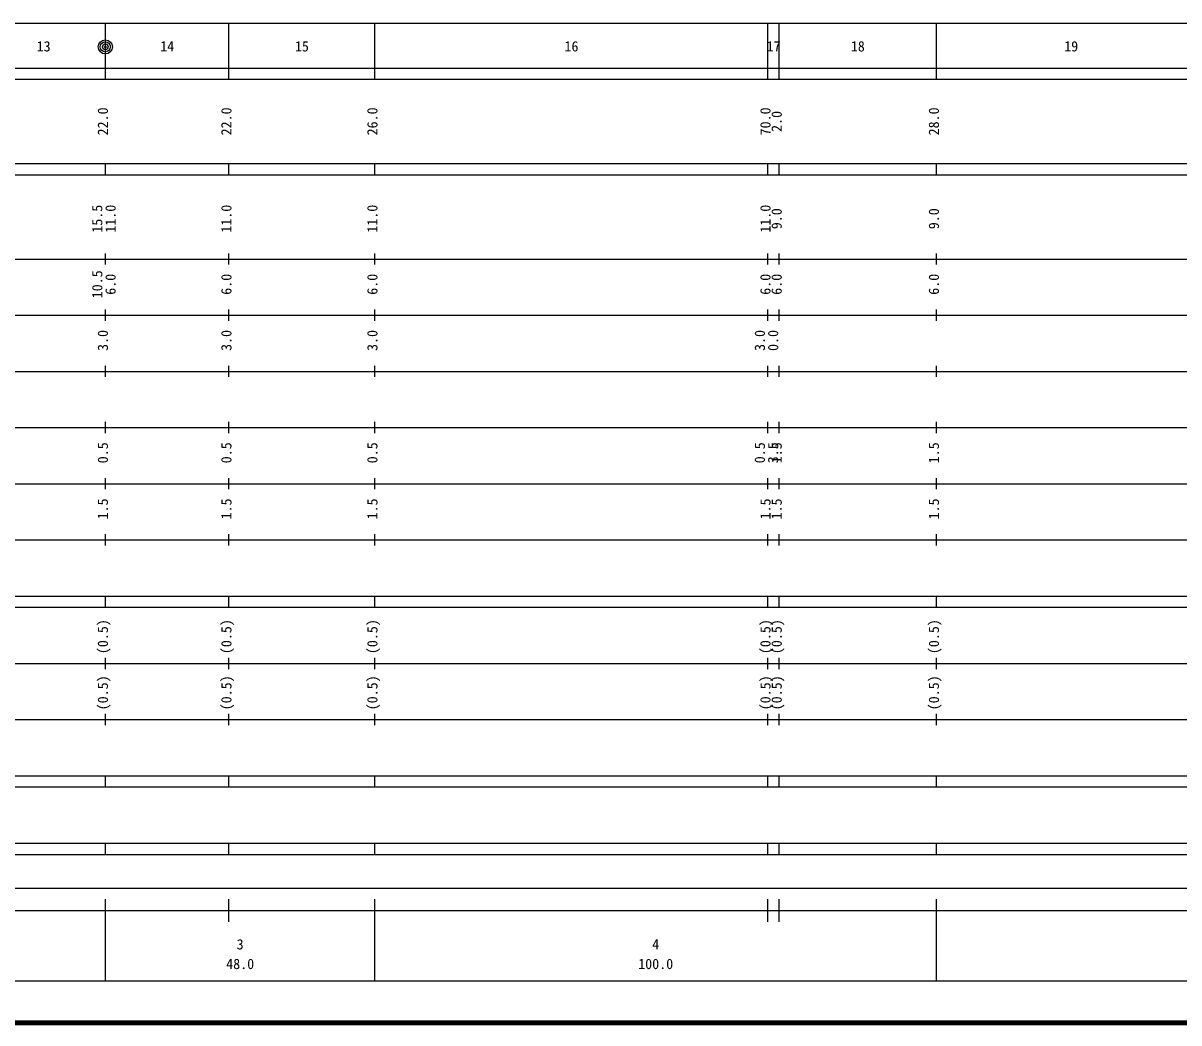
# Model space of a CAD drawing. Units: millimetres on the paper, enlarged 1000 times. Extents: x 40000 to 680000, y 20000 to 380000.
# Drawn here: x 205344 to 411179, y 20000 to 198000 of the extents above; entities that cross this region are included whole.
import ezdxf
from ezdxf.enums import TextEntityAlignment as Align

# ---------------------------------------------------------------- set-up
doc = ezdxf.new("R2010")
doc.units = ezdxf.units.MM
doc.header["$LTSCALE"] = 1000
doc.layers.add('M-TTL', color=2, linetype='Continuous', lineweight=140)
doc.layers.add('M-TTL-BAND', color=7, linetype='Continuous', lineweight=25)
doc.styles.add('ＭＳ ゴシック', font='')
doc.styles.get('ＭＳ ゴシック').set_extended_font_data('MS Gothic')

msp = doc.modelspace()

# ---------------------------------------------------------------- linework, layer by layer
at = {"layer": 'M-TTL'}
msp.add_line((40000, 20000), (680000, 20000), dxfattribs=at)
at = {"layer": 'M-TTL-BAND'}
for p, q in [((68000, 198000), (579000, 198000)), ((220000, 188000), (220000, 198000)), ((242000, 188000), (242000, 198000)), ((268000, 188000), (268000, 198000)), ((338000, 188000), (338000, 198000)), ((340000, 188000), (340000, 198000)), ((368000, 188000), (368000, 198000)), ((40000, 190000), (579000, 190000)), ((40000, 188000), (579000, 188000)), ((40000, 173000), (579000, 173000)), ((220000, 171000), (220000, 173000)), ((242000, 171000), (242000, 173000)), ((268000, 171000), (268000, 173000)), ((338000, 171000), (338000, 173000)), ((340000, 171000), (340000, 173000)), ((368000, 171000), (368000, 173000)), ((40000, 171000), (579000, 171000)), ((220000, 155000), (220000, 157000)), ((242000, 155000), (242000, 157000)), ((268000, 155000), (268000, 157000)), ((338000, 155000), (338000, 157000)), ((340000, 155000), (340000, 157000)), ((368000, 155000), (368000, 157000)), ((40000, 156000), (579000, 156000)), ((220000, 145000), (220000, 147000)), ((242000, 145000), (242000, 147000)), ((268000, 145000), (268000, 147000)), ((338000, 145000), (338000, 147000)), ((340000, 145000), (340000, 147000)), ((368000, 145000), (368000, 147000)), ((46000, 146000), (579000, 146000)), ((52000, 136000), (579000, 136000)), ((220000, 135000), (220000, 137000)), ((242000, 135000), (242000, 137000)), ((268000, 135000), (268000, 137000)), ((338000, 135000), (338000, 137000)), ((340000, 135000), (340000, 137000)), ((368000, 135000), (368000, 137000)), ((46000, 126000), (579000, 126000)), ((220000, 125000), (220000, 127000)), ((242000, 125000), (242000, 127000)), ((268000, 125000), (268000, 127000)), ((338000, 125000), (338000, 127000)), ((340000, 125000), (340000, 127000)), ((368000, 125000), (368000, 127000)), ((52000, 116000), (579000, 116000)), ((220000, 115000), (220000, 117000)), ((242000, 115000), (242000, 117000)), ((268000, 115000), (268000, 117000)), ((338000, 115000), (338000, 117000)), ((340000, 115000), (340000, 117000)), ((368000, 115000), (368000, 117000)), ((46000, 106000), (579000, 106000)), ((220000, 105000), (220000, 107000)), ((242000, 105000), (242000, 107000)), ((268000, 105000), (268000, 107000)), ((338000, 105000), (338000, 107000)), ((340000, 105000), (340000, 107000)), ((368000, 105000), (368000, 107000)), ((40000, 96000), (579000, 96000)), ((220000, 94000), (220000, 96000)), ((242000, 94000), (242000, 96000)), ((268000, 94000), (268000, 96000)), ((338000, 94000), (338000, 96000)), ((340000, 94000), (340000, 96000)), ((368000, 94000), (368000, 96000)), ((40000, 94000), (579000, 94000)), ((220000, 83000), (220000, 85000)), ((242000, 83000), (242000, 85000)), ((268000, 83000), (268000, 85000)), ((338000, 83000), (338000, 85000)), ((340000, 83000), (340000, 85000)), ((368000, 83000), (368000, 85000)), ((49000, 84000), (579000, 84000)), ((220000, 73000), (220000, 75000)), ((242000, 73000), (242000, 75000)), ((268000, 73000), (268000, 75000)), ((338000, 73000), (338000, 75000)), ((340000, 73000), (340000, 75000)), ((368000, 73000), (368000, 75000)), ((40000, 74000), (579000, 74000)), ((40000, 64000), (579000, 64000)), ((220000, 62000), (220000, 64000)), ((242000, 62000), (242000, 64000)), ((268000, 62000), (268000, 64000)), ((338000, 62000), (338000, 64000)), ((340000, 62000), (340000, 64000)), ((368000, 62000), (368000, 64000)), ((40000, 62000), (579000, 62000)), ((40000, 52000), (579000, 52000)), ((220000, 50000), (220000, 52000)), ((242000, 50000), (242000, 52000)), ((268000, 50000), (268000, 52000)), ((338000, 50000), (338000, 52000)), ((340000, 50000), (340000, 52000)), ((368000, 50000), (368000, 52000)), ((40000, 50000), (579000, 50000)), ((71000, 44000), (568000, 44000)), ((220000, 27500), (220000, 42000)), ((242000, 38000), (242000, 42000)), ((268000, 27500), (268000, 42000)), ((338000, 38000), (338000, 42000)), ((340000, 38000), (340000, 42000)), ((368000, 27500), (368000, 42000)), ((40000, 40000), (579000, 40000)), ((68000, 27500), (579000, 27500))]:
    msp.add_line(p, q, dxfattribs=at)
for radius in [1250, 900, 500, 150]:
    msp.add_circle((219983, 193769), radius, dxfattribs=at)

# ---------------------------------------------------------------- texts
at = {"layer": 'M-TTL-BAND', "style": 'ＭＳ ゴシック'}
for s, p in [('13', (209000, 192405)), ('14', (231000, 192405)), ('15', (255000, 192405)), ('16', (303000, 192405)), ('17', (339000, 192405)), ('18', (354000, 192405)), ('19', (392000, 192405)), ('3', (244000, 32523)), ('4', (318000, 32523)), ('48.0', (244000, 29033)), ('100.0', (318000, 29033))]:
    msp.add_text(s, height=1833, dxfattribs=at).set_placement(p, align=Align.BOTTOM_CENTER)
for s, p in [('22.0', (221000, 180500)), ('22.0', (243000, 180500)), ('26.0', (269000, 180500)), ('70.0', (339000, 180500)), ('2.0', (341000, 180500)), ('28.0', (369000, 180500)), ('15.5', (220000, 163174)), ('11.0', (222370, 163174)), ('11.0', (243000, 163174)), ('11.0', (269000, 163174)), ('11.0', (339000, 163174)), ('9.0', (341000, 163174)), ('9.0', (369000, 163174)), ('10.5', (220000, 151500)), ('6.0', (222370, 151500)), ('6.0', (243000, 151500)), ('6.0', (269000, 151500)), ('6.0', (339000, 151500)), ('6.0', (341000, 151500)), ('6.0', (369000, 151500)), ('3.0', (221000, 141500)), ('3.0', (243000, 141500)), ('3.0', (269000, 141500)), ('3.0', (338000, 141500)), ('0.0', (340370, 141500)), ('0.5', (221000, 121500)), ('0.5', (243000, 121500)), ('0.5', (269000, 121500)), ('0.5', (338000, 121500)), ('3.5', (340370, 121500)), ('1.5', (341000, 121500)), ('1.5', (369000, 121500)), ('1.5', (221000, 111500)), ('1.5', (243000, 111500)), ('1.5', (269000, 111500)), ('1.5', (339000, 111500)), ('1.5', (341000, 111500)), ('1.5', (369000, 111500)), ('(0.5)', (221000, 88764)), ('(0.5)', (243000, 88764)), ('(0.5)', (269000, 88764)), ('(0.5)', (339000, 88764)), ('(0.5)', (341000, 88764)), ('(0.5)', (369000, 88764)), ('(0.5)', (221000, 78764)), ('(0.5)', (243000, 78764)), ('(0.5)', (269000, 78764)), ('(0.5)', (339000, 78764)), ('(0.5)', (341000, 78764)), ('(0.5)', (369000, 78764))]:
    msp.add_text(s, height=1833, rotation=90, dxfattribs=at).set_placement(p, align=Align.BOTTOM_CENTER)

doc.saveas('drawing.dxf')
